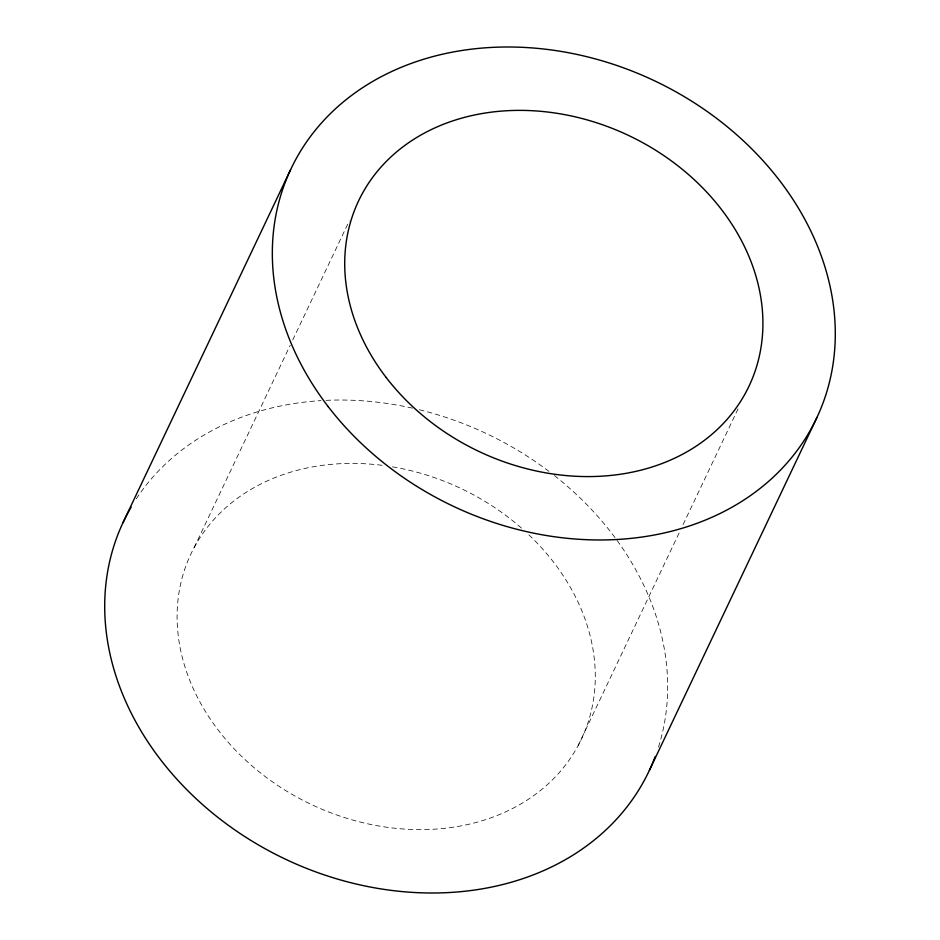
<?xml version="1.0" encoding="UTF-8"?>
<svg xmlns="http://www.w3.org/2000/svg" width="940" height="940" viewBox="0 0 940 940"><rect width="100%" height="100%" fill="white"/><g stroke="black" fill="none" stroke-linecap="round" stroke-linejoin="round"><path stroke-width="0.7" stroke-dasharray="4.7 3.53" d="M194.157 547.562L290.213 345.262M292.728 339.974L349.234 220.982M578.218 745.455L679.925 531.264M683.063 524.649L738.311 408.301M136.288 498.846A290.883 235.329 25.4 0 1 320.951 400.616M326.051 400.346A290.883 235.329 25.4 0 1 413.118 408.289M419.416 409.781A290.883 235.329 25.4 0 1 548.901 471.328M554.353 475.534A290.883 235.329 25.4 0 1 658.341 747.5M528.856 534.837A216.083 174.817 25.4 0 1 495.38 816.178A216.083 174.817 25.4 0 1 185.168 667.518A216.083 174.817 25.4 0 1 384.401 465.606M392.45 466.839A216.083 174.817 25.4 0 1 521.77 528.362"/><path stroke-width="1.41" d="M122.975 522.687L290.601 169.658M649.399 770.33L817.025 417.301M655.239 756.453A290.883 235.329 25.4 0 1 285.02 858.984A290.883 235.329 25.4 0 1 131.142 507.154M328.084 406.503A290.883 235.329 25.4 0 0 812.313 426.678A290.883 235.329 25.4 0 0 521.042 47.27A290.883 235.329 25.4 0 0 328.084 406.503M386.129 377.434A216.083 174.817 25.4 0 0 745.843 392.427A216.083 174.817 25.4 0 0 529.467 110.579A216.083 174.817 25.4 0 0 386.129 377.434"/></g></svg>
